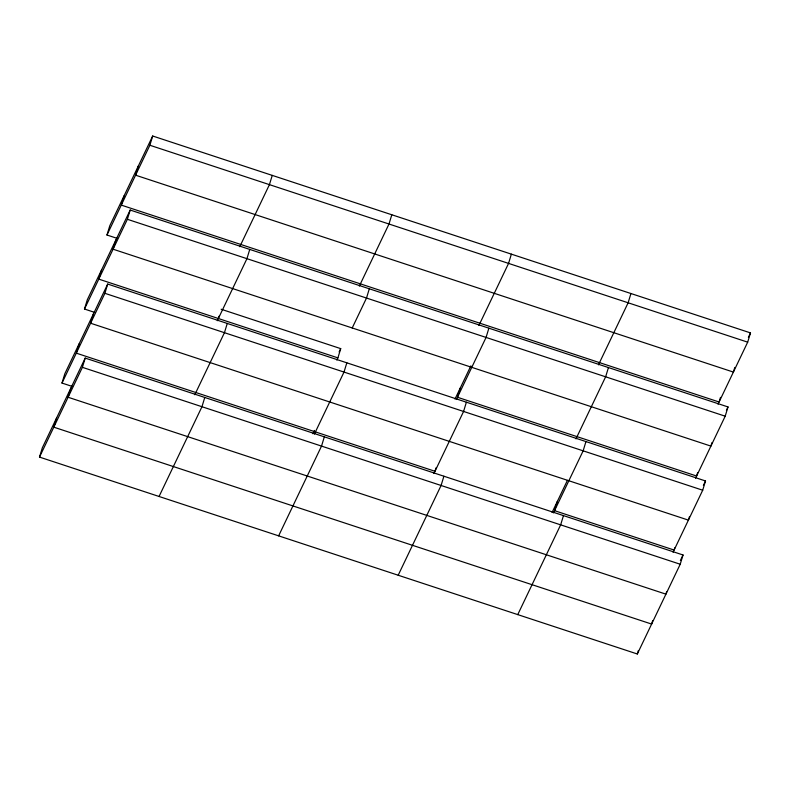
<?xml version="1.0" encoding="UTF-8"?>
<svg xmlns="http://www.w3.org/2000/svg" width="790" height="790" viewBox="0 0 790 790"><rect width="100%" height="100%" fill="white"/><g stroke="black" fill="none" stroke-linecap="round" stroke-linejoin="round"><path stroke-width="1.19" d="M39.5 457.094L42.314 447.841L85.211 358.087L683.024 554.985L680.22 564.238L637.323 653.992L39.5 457.094L82.397 367.34L85.211 358.087M72.542 386.537L61.995 383.061L64.8 373.808L107.697 284.064L705.519 480.962L702.705 490.215L673.05 552.259M95.027 312.514L84.481 309.038L87.295 299.785L130.192 210.041L728.005 406.939L725.2 416.192L695.546 478.236M117.522 238.491L106.976 235.015L109.78 225.762L152.677 136.008L750.5 332.906L747.686 342.159L718.031 404.213M56.613 417.92L53.799 427.173L651.622 624.07L652.678 620.604M79.099 343.897L76.294 353.15L434.984 471.284L436.041 467.818M101.594 269.874L98.78 279.127L337.913 357.88L340.717 348.627L221.151 309.246M124.079 195.851L121.275 205.104L719.088 402.001L720.5 397.37M70.912 387.999L68.098 397.251L665.921 594.149L666.622 591.838M93.398 313.976L90.593 323.228L688.406 520.126L689.463 516.66M115.893 239.953L113.079 249.206L710.901 446.103L711.958 442.637M138.378 165.93L135.574 175.183L733.387 372.08L734.799 367.459M61.995 383.061L104.892 293.317L107.697 284.064M84.481 309.038L127.378 219.294L130.192 210.041M106.976 235.015L149.873 145.261L152.677 136.008M218.346 318.508L219.047 316.188M204.768 397.469L201.964 406.722L159.067 496.466M227.263 323.436L224.449 332.689L194.794 394.743M249.749 249.413L246.944 258.666L217.29 320.72M272.244 175.39L269.429 184.643L239.775 246.697M324.334 436.84L321.53 446.093L278.633 535.847M346.83 362.817L344.015 372.07L314.361 434.125M369.315 288.794L366.511 298.047L352.212 327.969M391.81 214.771L388.996 224.024L359.341 286.079M460.284 388.009L457.469 397.261L696.602 476.024L697.659 472.548M443.901 476.222L441.087 485.475L398.19 575.229M466.386 402.199L463.582 411.452L433.927 473.506M488.882 328.176L486.067 337.429L456.413 399.483M511.367 254.153L508.562 263.406L478.908 325.45M557.355 501.413L554.55 510.666L674.107 550.047L674.808 547.737M563.468 515.603L560.653 524.856L517.756 614.61M585.953 441.58L583.148 450.833L553.484 512.888M608.448 367.557L605.634 376.81L575.979 438.855M630.933 293.534L628.129 302.787L598.465 364.832M637.323 653.992L638.379 650.516M339.127 351.955L340.717 348.627M336.846 360.102L337.913 357.88M312.929 433.74L314.519 430.412M454.991 399.088L470.88 365.849M552.062 512.493L567.418 480.36M748.377 337.34L750.5 332.906M726.425 410.257L728.005 406.939M703.396 485.396L705.519 480.962M680.378 560.525L683.024 554.985M149.873 145.261L747.686 342.159M127.378 219.294L725.2 416.192M104.892 293.317L702.705 490.215M82.397 367.34L680.22 564.238"/></g></svg>
